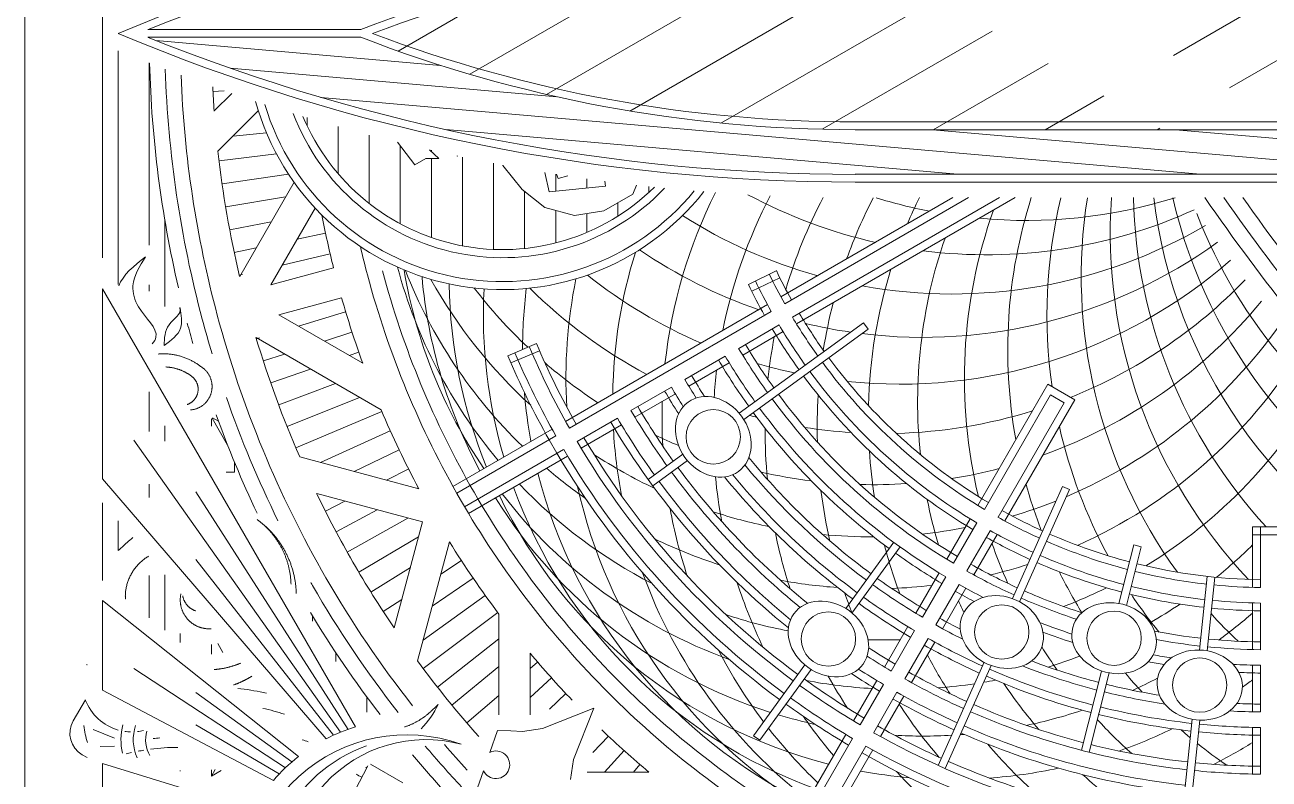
# Model space of a CAD drawing. Header units: inches. Extents: x -1.5 to 24.5, y -14.4 to 30.8.
# Drawn here: x 15.458 to 16.709, y 28.556 to 29.313 of the extents above; entities that cross this region are included whole.
import ezdxf

# ---------------------------------------------------------------- set-up
doc = ezdxf.new("R2010")
doc.units = ezdxf.units.IN
doc.header["$MEASUREMENT"] = 0
doc.layers.add('NOPLOT', color=5, linetype='Continuous', lineweight=5)

# ---------------------------------------------------------------- blocks, each defined once
blk = doc.blocks.new('Outline')
at = {"layer": 'NOPLOT', "color": 1}
blk.add_line((-1.0625, 2.5), (0, 2.5), dxfattribs=at)
blk = doc.blocks.new('BG')
at = {"layer": 'NOPLOT', "color": 5}
for p, q in [((-1.4807, -1.2344), (-1.4807, -1.2656)), ((-1.4729, -1.2344), (-1.4729, -1.2656)), ((-1.4807, -1.2578), (-1.4198, -1.2578)), ((-1.4807, -1.2656), (-1.42, -1.2656)), ((-1.357, -1.319), (-1.431, -1.3113)), ((-1.3562, -1.3113), (-1.4302, -1.3035)), ((-1.1505, -1.3329), (-1.2866, -1.3186)), ((-1.1513, -1.3407), (-1.2874, -1.3264)), ((-1.4627, -1.385), (-1.4608, -1.3775)), ((-1.4038, -1.4001), (-1.4627, -1.385)), ((-1.4018, -1.3925), (-1.4608, -1.3775)), ((-1.2544, -1.4301), (-1.334, -1.4098)), ((-1.2563, -1.4377), (-1.3359, -1.4174)), ((-1.5213, -1.4569), (-1.5182, -1.4498)), ((-1.4055, -1.5), (-1.5182, -1.4498)), ((-1.4087, -1.5071), (-1.5213, -1.4569)), ((-1.8115, -1.5045), (-1.6847, -1.7242)), ((-1.8115, -1.5202), (-1.6914, -1.7282)), ((-1.2411, -1.5817), (-1.3447, -1.5356)), ((-1.2379, -1.5746), (-1.3415, -1.5284)), ((-1.7049, -1.736), (-1.8115, -1.5514)), ((-1.7118, -1.7398), (-1.8115, -1.567)), ((-1.394, -1.6684), (-1.4606, -1.62)), ((-1.3986, -1.6747), (-1.4652, -1.6263)), ((-1.6858, -1.6568), (-1.6795, -1.6522)), ((-1.5949, -1.7819), (-1.6858, -1.6568)), ((-1.5886, -1.7773), (-1.6795, -1.6522)), ((-1.2663, -1.7611), (-1.3375, -1.7094)), ((-1.2709, -1.7675), (-1.3421, -1.7158)), ((-1.7381, -1.7445), (-1.7244, -1.7725)), ((-1.7311, -1.7411), (-1.7174, -1.7691)), ((-1.5799, -1.9525), (-1.6971, -1.7496)), ((-1.5867, -1.9564), (-1.704, -1.7533)), ((-1.2709, -1.7675), (-1.2663, -1.7611)), ((-1.5284, -1.8734), (-1.5538, -1.8384)), ((-1.5221, -1.8688), (-1.5475, -1.8338)), ((-1.2351, -1.8736), (-1.2344, -1.8742)), ((-1.2344, -1.9345), (-1.2344, -1.8726)), ((-1.8241, -1.8851), (-1.8151, -1.8889)), ((-1.8151, -1.8889), (-1.7982, -1.918)), ((-1.2344, -1.8882), (-1.242, -1.8817)), ((-1.2344, -1.9171), (-1.2561, -1.8976)), ((-1.254, -1.9288), (-1.2705, -1.9133)), ((-1.823, -1.9163), (-1.828, -1.9168)), ((-1.8172, -1.973), (-1.823, -1.9163)), ((-1.7982, -1.918), (-1.7936, -1.9474)), ((-1.7936, -1.9474), (-1.8016, -1.9772)), ((-1.8306, -1.9638), (-1.835, -1.9656)), ((-1.8333, -1.9541), (-1.8306, -1.9638)), ((-1.8306, -1.9638), (-1.8306, -1.9638)), ((-1.5586, -1.9583), (-1.501, -2.058)), ((-1.5519, -1.9543), (-1.4943, -2.054)), ((-1.2977, -1.9725), (-1.3132, -1.9561)), ((-1.8369, -1.9772), (-1.8172, -1.973)), ((-1.5214, -2.0696), (-1.5789, -1.9699)), ((-1.5145, -2.0658), (-1.5721, -1.9661)), ((-1.5547, -1.965), (-1.5682, -1.9728)), ((-1.3094, -1.9921), (-1.3289, -1.9704)), ((-1.8016, -1.9772), (-1.8196, -2)), ((-1.6649, -1.9857), (-1.6526, -2.0144)), ((-1.6577, -1.9826), (-1.6454, -2.0113)), ((-1.3383, -1.9921), (-1.3448, -1.9845)), ((-1.8196, -2), (-1.8437, -2.0195)), ((-1.292, -1.9921), (-1.3539, -1.9921)), ((-1.353, -1.9914), (-1.3523, -1.9921)), ((-1.8437, -2.0195), (-1.8443, -2.0195)), ((-1.3383, -2.0994), (-1.3946, -2.0245)), ((-1.2918, -2.0234), (-1.3931, -2.0234)), ((-1.3198, -2.0852), (-1.3684, -2.0234)), ((-1.3016, -2.0706), (-1.3404, -2.0234)), ((-1.2837, -2.0556), (-1.3114, -2.0234)), ((-1.3668, -2.0997), (-1.4117, -2.0371)), ((-1.4009, -2.0905), (-1.4291, -2.0493)), ((-1.4333, -2.0819), (-1.447, -2.0609)), ((-1.8533, -2.0654), (-1.8535, -2.0655)), ((-1.8534, -2.0649), (-1.8533, -2.0654)), ((-1.4657, -2.0732), (-1.346, -2.1052)), ((-1.4641, -2.0736), (-1.4648, -2.0726)), ((-1.8596, -2.0932), (-1.851, -2.0838)), ((-1.851, -2.0838), (-1.851, -2.0967)), ((-1.851, -2.0967), (-1.8446, -2.1078)), ((-1.4857, -2.1002), (-1.5142, -2.2066)), ((-1.4857, -2.1002), (-1.3792, -2.1287)), ((-1.8446, -2.1078), (-1.8672, -2.1253)), ((-1.519, -2.1039), (-1.5511, -2.2236)), ((-1.5277, -2.1364), (-1.539, -2.1141)), ((-1.5194, -2.1055), (-1.52, -2.1045)), ((-1.4352, -2.1643), (-1.4708, -2.1042)), ((-1.4152, -2.1522), (-1.44, -2.1124)), ((-1.5364, -2.1688), (-1.558, -2.1237)), ((-1.4554, -2.1759), (-1.4896, -2.1151)), ((-1.3956, -2.1396), (-1.4077, -2.1211)), ((-1.5455, -2.2028), (-1.5773, -2.1327)), ((-1.671, -2.2676), (-1.5984, -2.1419)), ((-1.56, -2.2275), (-1.5967, -2.1412)), ((-1.4759, -2.1871), (-1.4979, -2.1459)), ((-1.6938, -2.2447), (-1.6451, -2.1603)), ((-1.6462, -2.1607), (-1.6459, -2.1616)), ((-1.5816, -2.2364), (-1.6108, -2.1634)), ((-1.3099, -2.1562), (-1.2945, -2.1562)), ((-1.6674, -2.1988), (-1.6764, -2.1711)), ((-1.6529, -2.1738), (-1.6562, -2.1643)), ((-1.7107, -2.1816), (-1.6938, -2.2447)), ((-1.6824, -2.2249), (-1.6967, -2.1775)), ((-1.6033, -2.2448), (-1.6248, -2.1876)), ((-1.4965, -2.1979), (-1.5066, -2.1782)), ((-1.3453, -2.1875), (-1.3546, -2.1875)), ((-1.7698, -2.2263), (-1.7759, -2.1977)), ((-1.7438, -2.2413), (-1.7551, -2.1931)), ((-1.7409, -2.1897), (-1.724, -2.2527)), ((-1.724, -2.2527), (-1.8011, -2.2082)), ((-1.6253, -2.2528), (-1.6393, -2.2127)), ((-1.3859, -2.2109), (-1.3915, -2.2109)), ((-1.8254, -2.3017), (-1.835, -2.2349)), ((-1.7323, -2.284), (-1.827, -2.2294)), ((-1.8023, -2.2981), (-1.8123, -2.2378)), ((-1.6474, -2.2602), (-1.6543, -2.2388)), ((-1.8485, -2.3048), (-1.8555, -2.2471)), ((-1.8733, -2.2907), (-1.8767, -2.2571)), ((-1.7793, -2.294), (-1.7872, -2.2523)), ((-1.6696, -2.2672), (-1.6705, -2.2641)), ((-1.8987, -2.2653), (-1.8581, -2.3059)), ((-1.8983, -2.2657), (-1.8983, -2.2656)), ((-1.7564, -2.2895), (-1.7611, -2.2674)), ((-1.7337, -2.2844), (-1.7344, -2.2813)), ((-1.5453, -2.2891), (-1.5357, -2.2891)), ((-1.5357, -2.2975), (-1.5357, -2.2891)), ((-1.9182, -2.3109), (-1.9188, -2.2996)), ((-1.9162, -2.292), (-1.8986, -2.3096)), ((-1.5627, -2.2961), (-1.5898, -2.3118)), ((-1.3545, -2.3009), (-1.3635, -2.3061)), ((-1.587, -2.3054), (-1.5903, -2.3112)), ((-1.5892, -2.3125), (-1.5818, -2.3125)), ((-1.3529, -2.3125), (-1.3627, -2.3125)), ((-1.2368, -2.3087), (-1.2302, -2.3125)), ((-1.2302, -2.3125), (-1.2367, -2.3125)), ((-1.236, -2.3025), (-1.2302, -2.3125)), ((-1.3735, -2.3438), (-1.3645, -2.3438)), ((-1.236, -2.3438), (-1.2353, -2.3438)), ((-1.7897, -2.3594), (-1.7023, -2.3594)), ((-1.5821, -2.3594), (-1.5668, -2.3594)), ((-1.4324, -2.3594), (-1.377, -2.3594)), ((-1.9469, -2.375), (-1.7639, -2.375)), ((-1.724, -2.375), (-1.7176, -2.375)), ((-1.6163, -2.375), (-1.5767, -2.375)), ((-1.5235, -2.375), (-1.5102, -2.375)), ((-1.4318, -2.375), (-1.3895, -2.375))]:
    blk.add_line(p, q, dxfattribs=at)
at = {"layer": 'NOPLOT', "color": 5, "linetype": 'Continuous'}
for p, q in [((-1.8227, -1.8725), (-1.8169, -1.8725)), ((-1.8065, -1.9038), (-1.7929, -1.9038)), ((-1.8305, -1.935), (-1.8211, -1.935)), ((-1.7955, -1.935), (-1.7765, -1.935)), ((-1.8351, -1.9663), (-1.8179, -1.9663)), ((-1.7986, -1.9663), (-1.766, -1.9663)), ((-1.8176, -1.9975), (-1.7604, -1.9975)), ((-1.8461, -2.0288), (-1.7595, -2.0288)), ((-1.8523, -2.06), (-1.763, -2.06)), ((-1.8592, -2.0913), (-1.8578, -2.0913)), ((-1.851, -2.0913), (-1.7714, -2.0913)), ((-1.8636, -2.1225), (-1.7851, -2.1225)), ((-1.8744, -2.1538), (-1.8055, -2.1538)), ((-1.8829, -2.185), (-1.8355, -2.185)), ((-1.8919, -2.2163), (-1.8838, -2.2163))]:
    blk.add_line(p, q, dxfattribs=at)
at = {"layer": 'NOPLOT', "color": 5}
for points in [[(-1.4042, -1.2578), (-1.3573, -1.2578)], [(-1.3417, -1.2578), (-1.2948, -1.2578)], [(-1.2792, -1.2578), (-1.2323, -1.2578)], [(-1.4043, -1.2656), (-1.3574, -1.2656)], [(-1.3418, -1.2656), (-1.2949, -1.2656)], [(-1.2793, -1.2656), (-1.2324, -1.2656)], [(-1.5023, -1.5418), (-1.624, -1.4715), (-1.6084, -1.4445), (-1.4867, -1.5147)], [(-1.4983, -1.5351), (-1.6133, -1.4687), (-1.6055, -1.4552), (-1.4905, -1.5216)], [(-1.4732, -1.5226), (-1.4326, -1.546)], [(-1.4769, -1.5294), (-1.4364, -1.5528)], [(-1.4482, -1.5731), (-1.4888, -1.5496)], [(-1.4442, -1.5664), (-1.4848, -1.5429)], [(-1.4228, -1.5607), (-1.3822, -1.5841)], [(-1.419, -1.5538), (-1.3784, -1.5773)], [(-1.39, -1.5976), (-1.4306, -1.5742)], [(-1.3941, -1.6043), (-1.4347, -1.5809)], [(-1.3649, -1.5851), (-1.3243, -1.6085)], [(-1.3687, -1.5919), (-1.3281, -1.6153)], [(-1.3399, -1.6356), (-1.3805, -1.6121)], [(-1.3359, -1.6289), (-1.3765, -1.6054)], [(-1.3146, -1.6232), (-1.274, -1.6466)], [(-1.3108, -1.6163), (-1.2702, -1.6398)], [(-1.2818, -1.6601), (-1.3224, -1.6367)], [(-1.2858, -1.6668), (-1.3264, -1.6434)], [(-1.2566, -1.6476), (-1.0118, -1.789)], [(-1.2604, -1.6544), (-1.0134, -1.797)], [(-1.0237, -1.8182), (-1.2722, -1.6746)], [(-1.0197, -1.8114), (-1.2682, -1.6679)], [(-1.6769, -1.7377), (-1.6534, -1.7783)], [(-1.6836, -1.7417), (-1.6601, -1.7823)], [(-1.6523, -1.7959), (-1.6289, -1.8365)], [(-1.6456, -1.7918), (-1.6222, -1.8325)], [(-1.6211, -1.85), (-1.5976, -1.8906)], [(-1.6144, -1.846), (-1.5909, -1.8866)], [(-1.5831, -1.9001), (-1.5597, -1.9407)], [(-1.5898, -1.9041), (-1.5664, -1.9447)]]:
    blk.add_lwpolyline(points, dxfattribs=at)
for centre in [(-1.3218, -1.3188), (-1.3689, -1.4049), (-1.3751, -1.5178), (-1.3681, -1.6921), (-1.5712, -1.8079)]:
    blk.add_circle(centre, 0.0273, dxfattribs=at)
for centre, radius, start, end in [((-1.9242, -0.8528), 0.5057, 282.8799, 334.703), ((-1.8728, -0.8631), 0.5057, 276.9654, 332.5906), ((-1.9765, -0.8494), 0.5057, 290.9694, 330.8188), ((-1.8728, -1.6369), 0.5057, 31.4648, 61.2045), ((-1.9242, -1.6472), 0.5057, 23.9648, 58.1994), ((-1.9765, -1.6506), 0.5057, 23.0092, 54.6229), ((-1.8232, -0.8799), 0.5057, 271.326, 312.6357), ((-2.0288, -1.6472), 0.5057, 19.714, 50.5363), ((-1.9765, -1.25), 0.5489, 346.1024, 359.1845), ((-1.9765, -1.25), 0.5568, 354.402, 359.196), ((-1.9765, -1.25), 0.5724, 354.391, 359.2179), ((-1.9765, -1.25), 0.5802, 354.3858, 359.2285), ((-1.9765, -1.25), 0.6114, 354.366, 359.2679), ((-1.9765, -1.25), 0.6193, 354.3614, 359.2771), ((-1.9765, -1.25), 0.6349, 356.8138, 359.2949), ((-1.9765, -1.25), 0.6427, 357.3708, 359.3035), ((-1.9765, -1.25), 0.6739, 357.3304, 359.3358), ((-1.9765, -1.25), 0.6818, 356.7635, 359.3434), ((-1.9765, -1.25), 0.6974, 354.3209, 359.3581), ((-1.9765, -1.25), 0.7052, 354.3174, 359.3652), ((-1.9765, -1.25), 0.8302, 330.5392, 359.4608), ((-1.9765, -1.25), 0.7364, 354.3039, 359.3922), ((-1.9765, -1.25), 0.7443, 354.3007, 359.3986), ((-1.7762, -0.9031), 0.5057, 265.9975, 313.5352), ((-2.0802, -1.6369), 0.5057, 21.8499, 46.0012), ((-1.8232, -1.6201), 0.5057, 38.9648, 44.5093), ((-1.7762, -1.5969), 0.5057, 35.9932, 40.9342), ((-1.7326, -1.5678), 0.5057, 35.257, 36.6995), ((-1.6932, -1.5333), 0.5057, 26.8518, 31.9576), ((-1.5759, -1.25), 0.5057, 312.3774, 358.2292), ((-2.1298, -1.6201), 0.5057, 353.9648, 41.0749), ((-1.7326, -0.9322), 0.5057, 312.1054, 316.5068), ((-1.6587, -1.0061), 0.5057, 321.4789, 325.6482), ((-2.2204, -1.5678), 0.5057, 349.714, 30.2449), ((-2.1768, -1.5969), 0.5057, 353.0092, 35.8084), ((-1.9765, -1.25), 0.5568, 346.0967, 353.598), ((-2.2598, -1.5333), 0.5057, 352.7627, 24.4188), ((-1.9765, -1.25), 0.5724, 346.0857, 353.609), ((-1.9765, -1.25), 0.5802, 346.0804, 353.6142), ((-1.9765, -1.25), 0.6114, 349.2345, 353.634), ((-1.9765, -1.25), 0.6193, 349.5347, 353.6386), ((-1.9765, -1.25), 0.6974, 346.0156, 353.6791), ((-1.9765, -1.25), 0.7443, 336.3007, 353.6993), ((-1.9765, -1.25), 0.7052, 346.0121, 353.6826), ((-1.9765, -1.25), 0.7599, 336.2945, 353.7055), ((-1.6587, -1.0061), 0.5057, 319.0529, 320.4228), ((-1.9765, -1.25), 0.8068, 330.5549, 353.7226), ((-1.9765, -1.25), 0.7677, 336.2915, 353.7085), ((-1.9765, -1.25), 0.7364, 345.9986, 353.6961), ((-1.9765, -1.25), 0.7989, 336.2801, 353.7199), ((-1.7326, -0.9322), 0.5057, 261.0273, 306.0352), ((-2.2943, -1.4939), 0.5057, 354.7214, 17.286), ((-1.8232, -1.6201), 0.5057, 29.8181, 33.8224), ((-1.9765, -1.25), 0.6349, 349.5105, 351.1862), ((-1.7326, -1.5678), 0.5057, 19.3518, 25.9471), ((-1.9765, -1.25), 0.8224, 330.5443, 353.7278), ((-1.6932, -0.9667), 0.5057, 303.6776, 309.0068), ((-1.9765, -1.25), 0.6427, 349.1901, 350.6292), ((-1.7762, -1.5969), 0.5057, 24.6125, 27.7925), ((-1.9765, -1.25), 0.6739, 346.0268, 350.6696), ((-1.9765, -1.25), 0.6818, 346.023, 351.2365), ((-1.6587, -1.0061), 0.5057, 309.9887, 312.8875), ((-1.6296, -1.0497), 0.5057, 312.6267, 318.1482), ((-1.6064, -1.0967), 0.5057, 317.809, 325.7536), ((-1.9765, -1.25), 0.5489, 336.4077, 345.287), ((-1.9765, -1.25), 0.5568, 336.402, 345.2927), ((-1.9765, -1.25), 0.5724, 336.391, 345.3037), ((-1.9765, -1.25), 0.5802, 336.3858, 345.3089), ((-1.6932, -0.9667), 0.5057, 282.7489, 298.5352), ((-1.8728, -1.6369), 0.5057, 20.9932, 26.3224), ((-1.9765, -1.25), 0.6739, 339.3304, 345.3626), ((-1.9765, -1.25), 0.6818, 338.7635, 345.3664), ((-1.6587, -1.0061), 0.5057, 296.1776, 301.4931), ((-1.9765, -1.25), 0.6114, 336.366, 342.1548), ((-1.9765, -1.25), 0.6974, 336.3209, 345.3737), ((-1.9765, -1.25), 0.7052, 336.3174, 345.3773), ((-1.9765, -1.25), 0.7364, 336.3039, 345.3908), ((-1.7762, -1.5969), 0.5057, 11.8518, 18.4471), ((-1.6296, -1.0497), 0.5057, 311.5529, 311.5639), ((-1.9765, -1.25), 0.6193, 336.3614, 341.8547), ((-1.9765, -1.25), 0.6349, 338.8138, 341.8789), ((-1.9765, -1.25), 0.6427, 339.3708, 342.1993), ((-1.8232, -1.6201), 0.5057, 17.1125, 20.9309), ((-1.6932, -0.9667), 0.5057, 256.4746, 278.1501), ((-1.9765, -1.6506), 0.5057, 16.4648, 21.7263), ((-1.6296, -1.0497), 0.5057, 302.2075, 305.3875), ((-1.7326, -1.5678), 0.5057, 4.2464, 12.191), ((-1.6587, -1.0061), 0.5057, 252.41, 280.286), ((-2.0802, -1.6369), 0.5057, 1.4648, 17.2511), ((-1.6587, -1.0061), 0.5057, 285.4907, 291.0352), ((-1.9765, -1.25), 0.5489, 330.8155, 335.5923), ((-1.9765, -1.25), 0.5568, 330.804, 335.598), ((-1.9765, -1.25), 0.5724, 330.7821, 335.609), ((-1.6064, -1.0967), 0.5057, 304.0529, 310.6482), ((-1.5896, -1.1463), 0.5057, 310.309, 318.2536), ((-1.9765, -1.25), 0.5802, 330.7715, 335.6142), ((-1.9242, -1.6472), 0.5057, 13.4932, 17.8946), ((-1.6296, -1.0497), 0.5057, 289.0658, 294.0068), ((-1.9765, -1.25), 0.6114, 330.7321, 335.634), ((-1.9765, -1.25), 0.6193, 330.7229, 335.6386), ((-1.6296, -1.0497), 0.5057, 250.4184, 283.5352), ((-2.0288, -1.6472), 0.5057, 8.9648, 14.5093), ((-1.8232, -1.6201), 0.5057, 9.5772, 10.9471), ((-1.9765, -1.25), 0.5489, 306.4077, 329.1845), ((-1.9765, -1.25), 0.5568, 306.402, 329.196), ((-1.9765, -1.25), 0.6349, 330.7051, 333.1862), ((-1.9765, -1.25), 0.6974, 330.6419, 335.6791), ((-1.9765, -1.25), 0.5724, 306.391, 329.2179), ((-1.9765, -1.25), 0.5802, 306.3858, 329.2285), ((-1.9765, -1.25), 0.6427, 330.6965, 332.6292), ((-1.9765, -1.25), 0.7052, 330.6348, 335.6826), ((-1.8232, -1.6201), 0.5057, 4.3518, 8.5211), ((-1.9765, -1.25), 0.6114, 306.366, 329.2679), ((-1.9765, -1.6506), 0.5057, 5.9932, 10.9342), ((-1.6064, -1.0967), 0.5057, 293.3005, 294.743), ((-1.9765, -1.25), 0.6739, 330.6642, 332.6696), ((-1.9765, -1.25), 0.6818, 330.6566, 333.2365), ((-1.9765, -1.25), 0.7364, 330.6078, 335.6961), ((-1.9765, -1.25), 0.7443, 330.6014, 335.6993), ((-1.9765, -1.25), 0.7599, 330.5891, 335.7055), ((-1.7762, -1.5969), 0.5057, 4.2544, 4.691), ((-1.6064, -1.0967), 0.5057, 251.0137, 276.0352), ((-1.9765, -1.25), 0.6193, 306.3614, 329.2771), ((-1.9765, -1.25), 0.6349, 306.3525, 329.2949), ((-1.5896, -1.1463), 0.5057, 298.0424, 303.1482), ((-1.9765, -1.25), 0.7677, 330.5831, 335.7085), ((-1.7762, -1.5969), 0.5057, 356.7464, 3.254), ((-1.6064, -1.0967), 0.5057, 281.1776, 286.5068), ((-1.9765, -1.25), 0.6427, 324.3482, 329.3035), ((-1.9242, -1.6472), 0.5057, 2.1125, 6.6995), ((-1.5793, -1.1977), 0.5057, 303.1678, 310.7536), ((-1.9765, -1.25), 0.7989, 330.5603, 335.7199), ((-2.2943, -1.4939), 0.5057, 342.714, 348.9863), ((-1.5896, -1.1463), 0.5057, 243.9649, 247.2373), ((-1.9765, -1.25), 0.6739, 324.3321, 329.3358), ((-1.9765, -1.25), 0.6818, 324.3283, 329.3434), ((-2.0288, -1.6472), 0.5057, 358.4932, 3.8224), ((-1.9765, -1.25), 0.6974, 324.3209, 329.3581), ((-1.9765, -1.25), 0.7052, 324.3174, 329.3652), ((-1.7326, -1.5678), 0.5057, 349.5162, 355.1226), ((-1.5896, -1.1463), 0.5057, 284.5605, 290.3875), ((-1.8728, -1.6369), 0.5057, 358.2699, 1.9576), ((-1.9765, -1.25), 0.7364, 326.9483, 329.3922), ((-1.5896, -1.1463), 0.5057, 252.7489, 268.5352), ((-1.9765, -1.25), 0.6427, 306.3482, 323.6518), ((-1.9765, -1.25), 0.7443, 327.2001, 329.3986), ((-1.9765, -1.25), 0.7599, 327.1833, 329.4109), ((-2.2598, -1.5333), 0.5057, 331.7099, 347.2511), ((-1.5793, -1.1977), 0.5057, 242.6685, 250.286), ((-1.5896, -1.1463), 0.5057, 273.6776, 279.0068), ((-1.9765, -1.25), 0.6739, 309.2171, 323.6679), ((-1.9765, -1.6506), 0.5057, 354.6125, 0.4395), ((-1.9765, -1.25), 0.7677, 326.9174, 329.4169), ((-1.8232, -1.6201), 0.5057, 349.2464, 356.8322), ((-1.9765, -1.25), 0.6818, 309.491, 323.6717), ((-1.9765, -1.25), 0.6974, 309.471, 323.6791), ((-1.9765, -1.25), 0.7989, 324.2801, 329.4397), ((-1.9765, -1.25), 0.8068, 324.2774, 329.4451), ((-2.1768, -1.5969), 0.5057, 346.4648, 351.7263), ((-2.0802, -1.6369), 0.5057, 350.9932, 356.3224), ((-1.9765, -1.25), 0.7052, 309.1804, 323.6826), ((-1.5793, -1.1977), 0.5057, 289.0529, 291.5055), ((-1.5759, -1.25), 0.5057, 299.0021, 303.2536), ((-1.9765, -1.25), 0.8224, 324.2722, 329.4557), ((-1.9765, -1.25), 0.8302, 324.2696, 329.4608), ((-1.5793, -1.1977), 0.5057, 255.4907, 261.0352), ((-1.9242, -1.6472), 0.5057, 349.3518, 355.9471), ((-1.5793, -1.3023), 0.5057, 304.8774, 310.4838), ((-1.5759, -1.25), 0.5057, 242.1965, 253.5352), ((-1.9765, -1.25), 0.5489, 300.8155, 305.5923), ((-1.5793, -1.1977), 0.5057, 277.0605, 282.8875), ((-1.7326, -1.5678), 0.5057, 295.842, 345.7996), ((-2.2204, -1.5678), 0.5057, 327.5922, 344.5093), ((-1.9765, -1.25), 0.5568, 300.804, 305.598), ((-1.5793, -1.1977), 0.5057, 266.1776, 271.5068), ((-1.9765, -1.25), 0.7364, 306.3039, 321.0517), ((-2.0288, -1.6472), 0.5057, 347.1125, 352.9395), ((-1.6932, -1.5333), 0.5057, 289.9712, 340.0288), ((-1.6064, -1.4033), 0.5057, 289.8774, 322.2814), ((-1.7762, -1.5969), 0.5057, 343.266, 347.6226), ((-1.5896, -1.3537), 0.5057, 307.9674, 316.3527), ((-1.9765, -1.25), 0.5724, 300.7821, 305.609), ((-1.9765, -1.25), 0.5802, 300.7715, 305.6142), ((-2.1298, -1.6201), 0.5057, 343.4932, 347.8946), ((-1.9765, -1.25), 0.7989, 300.5603, 323.7199), ((-1.9765, -1.25), 0.7443, 306.3007, 320.7999), ((-1.6587, -1.4939), 0.5057, 284.2004, 334.158), ((-1.6296, -1.4503), 0.5057, 282.3774, 328.2292), ((-1.9765, -1.25), 0.9219, 315, 329.0288), ((-1.9765, -1.25), 0.5489, 295.7354, 299.1845), ((-1.9765, -1.25), 0.5568, 295.7411, 299.196), ((-1.9765, -1.25), 0.7677, 300.5831, 321.0826), ((-1.9765, -1.25), 0.8068, 300.5549, 323.7226), ((-1.9765, -1.25), 0.8224, 300.5443, 323.7278), ((-1.9765, -1.25), 0.7599, 306.2945, 320.8167), ((-1.5759, -1.25), 0.5057, 281.5529, 288.1482), ((-1.8728, -1.6369), 0.5057, 341.7464, 349.1093), ((-1.9765, -1.25), 0.9375, 315, 329.045), ((-1.5793, -1.3023), 0.5057, 242.4277, 258.7444), ((-1.9765, -1.25), 0.5724, 295.7521, 299.2179), ((-1.5759, -1.25), 0.5057, 259.0658, 264.0068), ((-1.9765, -1.25), 0.6114, 300.7321, 305.634), ((-1.9765, -1.25), 0.8302, 300.5392, 323.7304), ((-1.7762, -1.5969), 0.5057, 301.7708, 342.3309), ((-2.1768, -1.5969), 0.5057, 325.6917, 340.9342), ((-1.9765, -1.25), 0.5802, 295.7574, 299.2285), ((-1.9765, -1.25), 0.6193, 300.7229, 305.6386), ((-1.5759, -1.25), 0.5057, 269.5605, 275.3875), ((-1.9765, -1.6506), 0.5057, 341.8518, 348.4471), ((-1.5793, -1.3023), 0.5057, 287.809, 295.7536), ((-1.5896, -1.3537), 0.5057, 297.3774, 307.0441), ((-1.9765, -1.25), 0.6349, 300.7051, 305.6475), ((-1.9765, -1.25), 0.6427, 300.6965, 305.6518), ((-2.0802, -1.6369), 0.5057, 344.5651, 345.4395), ((-2.0802, -1.6369), 0.5057, 343.2348, 343.4417), ((-1.5793, -1.3023), 0.5057, 275.4751, 280.6482), ((-1.8232, -1.6201), 0.5057, 307.7186, 340.1226), ((-1.5896, -1.3537), 0.5057, 243.3192, 263.7655), ((-1.5793, -1.3023), 0.5057, 263.3005, 266.4429), ((-1.9242, -1.6472), 0.5057, 334.2464, 342.191), ((-1.9765, -2.0198), 0.2574, 285.399, 51.859), ((-2.1298, -1.6201), 0.5057, 321.5737, 336.6995), ((-1.9765, -1.25), 0.6739, 300.6642, 302.7829), ((-1.9765, -1.25), 0.6818, 300.6566, 302.509), ((-1.9765, -2.0198), 0.2494, 286.6299, 50.6281), ((-1.9765, -1.25), 0.6974, 300.6419, 302.529), ((-1.5896, -1.3537), 0.5057, 280.309, 288.2536), ((-1.9765, -1.25), 0.7052, 300.6348, 302.8196), ((-1.9765, -1.25), 0.7364, 300.6078, 305.6961), ((-2.0288, -1.6472), 0.5057, 334.3518, 337.2359), ((-1.9765, -2.0198), 0.2253, 290.9001, 46.3579), ((-1.5896, -1.3537), 0.5057, 268.0424, 273.1482), ((-1.9765, -1.25), 0.7443, 300.6014, 305.6993), ((-1.9765, -2.0198), 0.2172, 292.5643, 44.6936), ((-2.0802, -1.6369), 0.5057, 315.3373, 331.9576), ((-1.9765, -1.25), 0.7599, 300.5891, 305.7055), ((-1.9765, -1.6506), 0.5057, 326.7464, 334.691), ((-1.8728, -1.6369), 0.5057, 313.6473, 332.6226), ((-1.9765, -1.25), 0.9687, 316.2554, 320.0039), ((-1.6064, -1.4033), 0.5057, 252.7328, 269.1241), ((-1.6064, -1.4033), 0.5057, 273.1678, 280.7536), ((-1.9765, -1.25), 0.9219, 300, 315), ((-1.9765, -1.25), 0.9375, 300, 315), ((-2.0288, -1.6472), 0.5057, 319.2464, 326.8322), ((-1.9242, -1.6472), 0.5057, 319.5162, 325.1226), ((-1.6296, -1.4503), 0.5057, 258.5548, 273.2536), ((-1.9765, -1.25), 0.7989, 292.9559, 299.4397), ((-1.9765, -1.25), 0.9687, 309.9961, 313.7446), ((-1.9765, -1.25), 0.8068, 292.9586, 299.4451), ((-1.9765, -1.25), 0.8224, 292.9639, 299.4557), ((-1.9765, -1.25), 0.8302, 292.9664, 299.4608), ((-1.9242, -1.6472), 0.5057, 291.577, 315.7996), ((-1.9765, -1.6506), 0.5057, 299.2673, 317.6226), ((-2.0288, -1.6472), 0.5057, 307.5504, 316.6374), ((-1.6587, -1.4939), 0.5057, 263.0137, 269.9704), ((-1.6587, -1.4939), 0.5057, 274.8774, 280.4838), ((-1.8728, -1.6369), 0.5057, 285.035, 310.0288), ((-1.6932, -1.5333), 0.5057, 266.9979, 286.3527), ((-1.9765, -1.25), 0.9687, 301.8197, 307.0275), ((-1.8232, -1.6201), 0.5057, 279.6104, 304.158), ((-1.7326, -1.5678), 0.5057, 270.8995, 292.2814), ((-1.9765, -1.25), 0.9219, 285, 300), ((-1.7762, -1.5969), 0.5057, 275.0068, 298.2292), ((-1.9765, -1.25), 1.0625, 306.3972, 311.6745), ((-1.9765, -1.25), 0.9375, 285, 300), ((-1.9765, -1.25), 1.0938, 310.7901, 312.5851), ((-1.9765, -1.25), 1.1094, 310.1987, 313.0184), ((-1.9765, -1.25), 1.125, 310.1208, 312.613), ((-1.9765, -1.25), 0.9687, 292.9725, 298.1803), ((-1.9765, -1.25), 1.0938, 300, 308.1518), ((-1.9765, -1.25), 1.1094, 300, 307.9549), ((-1.9765, -1.25), 1.0625, 300, 304.2069), ((-1.9765, -1.25), 1.125, 301.1418, 307.4739), ((-1.9765, -1.25), 0.9375, 283.205, 285), ((-1.9765, -1.25), 0.9687, 285.9242, 290.0039), ((-1.9765, -1.25), 1.0625, 295.7931, 300), ((-1.9765, -1.25), 0.9687, 280.8597, 284.0758), ((-1.9765, -1.25), 1.0938, 285, 300), ((-1.9765, -1.25), 1.1094, 299.8241, 300), ((-1.9765, -1.25), 1.0625, 286.711, 293.6028), ((-1.9765, -1.25), 1.1094, 289.2448, 296.1878), ((-1.9765, -1.25), 1.125, 289.9122, 295.3727), ((-1.9765, -1.25), 1.0625, 276.3972, 283.289), ((-1.9765, -1.25), 1.0938, 272.2, 285), ((-1.9765, -1.25), 1.0625, 272.892, 274.2069), ((-1.9765, -1.25), 1.1094, 285, 286.8623), ((-1.9765, -1.25), 1.1094, 271.8574, 285), ((-1.9765, -1.25), 1.125, 285, 286.0781), ((-1.9765, -1.25), 1.125, 271.5169, 283.1267)]:
    blk.add_arc(centre, radius, start, end, dxfattribs=at)
at = {"layer": 'NOPLOT', "color": 5, "extrusion": (0, 0, -1)}
for centre, major_axis in [((-1.3218, -1.3188), (-0.0045, -0.0427)), ((-1.3689, -1.4049), (-0.0106, -0.0416)), ((-1.3751, -1.5178), (-0.0175, -0.0393)), ((-1.3681, -1.6921), (-0.0253, -0.0348)), ((-1.5712, -1.8079), (-0.0348, -0.0253))]:
    blk.add_ellipse(centre, major_axis=major_axis, ratio=0.818187, dxfattribs=at)

msp = doc.modelspace()

# ---------------------------------------------------------------- linework, layer by layer
at = {"layer": 'NOPLOT', "linetype": 'Continuous'}
for p, q in [((15.9826, 29.2435), (16.2555, 29.4011)), ((15.9053, 29.2638), (16.1264, 29.3915)), ((15.8332, 29.2871), (15.9612, 29.361)), ((16.0663, 29.2268), (16.3179, 29.3721)), ((16.1578, 29.2147), (16.3742, 29.3396)), ((16.6128, 29.2825), (16.6986, 29.3321)), ((15.5897, 29.2978), (15.876, 29.2727)), ((16.2595, 29.2085), (16.4304, 29.3072)), ((16.669, 29.2501), (16.7548, 29.2996)), ((16.3713, 29.2081), (16.4867, 29.2747)), ((15.6644, 29.2699), (15.9929, 29.2412)), ((15.7555, 29.2406), (16.6395, 29.1633)), ((16.4838, 29.2081), (16.5429, 29.2422)), ((16.5963, 29.2081), (16.5992, 29.2097)), ((15.8811, 29.2083), (16.3957, 29.1633)), ((16.3709, 29.2081), (16.8833, 29.1633)), ((16.6148, 29.2081), (17.1271, 29.1633))]:
    msp.add_line(p, q, dxfattribs=at)
at = {"layer": 'NOPLOT'}
for p, q in [((15.5818, 29.3087), (15.7959, 29.3087)), ((15.7959, 29.3009), (15.5818, 29.3009)), ((16.2928, 29.2159), (16.8112, 29.2159)), ((16.9317, 29.2081), (16.2928, 29.2081)), ((17.6107, 29.1633), (16.2928, 29.1633)), ((17.6107, 29.1554), (16.2928, 29.1554)), ((15.5674, 28.8961), (15.7755, 28.6028)), ((15.6299, 28.8441), (15.7829, 28.6056)), ((15.6299, 28.7764), (15.7682, 28.5997)), ((15.5674, 28.6669), (15.72, 28.567)), ((15.5066, 28.6141), (15.5189, 28.6353)), ((15.6299, 28.6426), (15.7264, 28.5728)), ((15.9786, 28.6065), (16.03, 28.6268)), ((16.0097, 28.5754), (16.03, 28.6268)), ((15.6299, 28.6103), (15.7138, 28.5608)), ((15.5268, 28.6055), (15.5482, 28.5968)), ((15.9254, 28.5824), (15.9331, 28.6045)), ((15.9331, 28.6045), (15.9465, 28.604)), ((15.9465, 28.604), (15.9583, 28.6033)), ((15.9583, 28.6033), (15.9786, 28.6065)), ((15.5338, 28.5884), (15.5482, 28.5888)), ((15.5205, 28.5773), (15.5157, 28.5801)), ((16.0065, 28.5551), (16.0097, 28.5754)), ((15.7684, 28.5033), (15.8027, 28.5689)), ((15.8054, 28.5706), (15.8381, 28.5518)), ((15.9091, 28.5355), (15.919, 28.564))]:
    msp.add_line(p, q, dxfattribs=at)
msp.add_lwpolyline([(17.1444, 29.1398), (17.1444, 29.0805), (16.8341, 28.9013, -0.032542), (16.6444, 29.1398)], format="xyb", dxfattribs=at)
for points in [[(15.7903, 28.6081), (15.5362, 29.0483), (15.5362, 28.8573), (15.7609, 28.5961, -0.044906)], [(15.733, 28.5782), (15.5362, 28.7352), (15.5362, 28.645), (15.7079, 28.5543, -0.049074)], [(15.6855, 28.3992, -0.600675), (15.8965, 28.5906, 0.604743), (15.7313, 28.4114)], [(15.6872, 28.5247), (15.5362, 28.5713), (15.5362, 28.5057), (15.6727, 28.4903, -0.052881)]]:
    msp.add_lwpolyline(points, format="xyb", close=True, dxfattribs=at)
for centre, radius, start, end in [((16.2928, 27.5417), 1.9125, 90, 112.7954), ((16.2928, 27.5417), 1.9047, 90, 111.9169), ((16.2928, 28.0255), 1.376, 90, 111.1665), ((16.2928, 28.0255), 1.3682, 90, 110.7711), ((16.2928, 31.0679), 1.9125, 247.2046, 270), ((16.2928, 31.0679), 1.9047, 248.0831, 270), ((16.2928, 30.5841), 1.376, 248.8335, 270), ((16.2928, 30.5841), 1.3682, 249.2289, 270), ((18.5695, 30.4767), 2.3281, 215.0457, 222.3171), ((18.5695, 30.4767), 2.3125, 215.3177, 222.4016), ((15.5657, 28.6532), 0.0502, 200.8909, 254.0537), ((15.5282, 28.6016), 0.0249, 150, 240), ((15.6013, 28.6178), 0.0843, 185.7577, 197.576), ((15.6107, 28.5951), 0.0561, 164.4002, 194.0211), ((15.6107, 28.5951), 0.0437, 160.9201, 204.4329), ((15.5657, 28.6532), 0.0502, 261.8272, 268.2885), ((15.5657, 28.6532), 0.0502, 276.2569, 283.272), ((15.6107, 28.5951), 0.0313, 163.7022, 210.4776), ((15.6307, 28.2462), 0.3528, 96.0267, 97.0957), ((15.6125, 28.3743), 0.2132, 99.419, 100.9455), ((15.6125, 28.3743), 0.2132, 90.2269, 97.5633), ((15.8515, 28.4483), 0.1494, 109.6117, 196.7182), ((15.6366, 28.2739), 0.3365, 71.5897, 72.6623), ((15.6125, 28.3743), 0.2132, 102.7772, 104.2938), ((15.9316, 28.57), 0.0139, 205.3083, 116.4266), ((15.6307, 28.2462), 0.3528, 61.9211, 62.9722), ((15.6366, 28.2739), 0.3365, 60.6017, 60.8001)]:
    msp.add_arc(centre, radius, start, end, dxfattribs=at)
for points, weights, knots in [([(15.5362, 29.0795), (15.5362, 29.4934), (15.5362, 29.7027), (15.5362, 29.9248), (15.5359, 29.9288), (15.5342, 29.9324), (15.5312, 29.9351), (15.5282, 29.9378), (15.5244, 29.9392), (15.5203, 29.939), (15.5377, 29.9689), (15.5436, 29.9776), (15.5665, 29.9903), (15.63, 29.9709), (15.7215, 29.9815), (15.7919, 30.0215), (15.8403, 30.0217), (15.8639, 29.9992), (15.8737, 29.9789), (15.8713, 29.9812), (15.8688, 29.9835), (15.8664, 29.9858), (15.8478, 30.0034), (15.8228, 30.0094), (15.7983, 30.0021), (15.7672, 29.9928), (15.7345, 29.9749), (15.6856, 29.9644), (15.673, 29.9626), (15.6602, 29.9618), (15.6967, 29.9523), (15.7224, 29.9246), (15.7294, 29.8875), (15.7363, 29.8505), (15.7223, 29.8154), (15.6917, 29.7933), (15.7237, 29.8169), (15.7345, 29.8552), (15.7195, 29.892), (15.7046, 29.9289), (15.6702, 29.9488), (15.6308, 29.9434), (15.5914, 29.9381), (15.5635, 29.9097), (15.559, 29.8702)], [1, 1, 1, 1, 0.949253021674, 0.949253021674, 1, 0.949253021674, 0.949253021674, 1, 1, 1, 1, 1, 1, 1, 1, 1, 1, 1, 1, 1, 0.910698977885, 0.910698977885, 1, 1, 1, 1, 1, 1, 0.896349465218, 0.896349465218, 1, 0.896349465218, 0.896349465218, 1, 0.859814778049, 0.859814778049, 1, 0.859814778049, 0.859814778049, 1, 0.859814778049, 0.859814778049, 1], [28.328361, 28.328361, 28.328361, 28.328361, 29.259979, 29.259979, 29.259979, 30.045377, 30.045377, 30.045377, 30.830775, 30.830775, 30.830775, 30.839813, 30.862367, 30.90285, 31.029498, 31.128452, 31.143169, 31.201021, 31.201021, 31.201021, 32.201021, 32.201021, 32.201021, 33.248126, 33.248126, 33.248126, 33.353075, 33.353075, 33.388635, 33.388635, 33.388635, 34.518875, 34.518875, 34.518875, 35.649116, 35.649116, 35.649116, 36.969997, 36.969997, 36.969997, 38.290877, 38.290877, 38.290877, 39.611758, 39.611758, 39.611758, 39.611758]), ([(15.626, 28.9601), (15.6316, 28.9557), (15.6336, 28.9489), (15.6314, 28.9422), (15.6298, 28.9374), (15.6263, 28.9337), (15.6213, 28.932)], [1, 0.879434696193, 0.879434696193, 1, 0.91056686815, 0.887473593787, 0.930720176912], [16.04319, 16.04319, 16.04319, 16.04319, 17.264921, 17.264921, 17.264921, 18.171178, 18.171178, 18.171178, 18.171178]), ([(15.6245, 28.9265), (15.6245, 28.9265), (15.6246, 28.9265), (15.6246, 28.9265), (15.6354, 28.9274), (15.6434, 28.9345), (15.6457, 28.945), (15.648, 28.9555), (15.6436, 28.9653), (15.6342, 28.9706)], [0.997934708732, 0.998619484199, 0.999307914622, 1, 0.868949919426, 0.868949919426, 1, 0.868949919426, 0.868949919426, 1], [20.977188, 20.977188, 20.977188, 20.977188, 20.983924, 20.983924, 20.983924, 22.259466, 22.259466, 22.259466, 23.535008, 23.535008, 23.535008, 23.535008]), ([(15.6149, 28.7418), (15.6127, 28.7317), (15.6158, 28.7219), (15.623, 28.7148), (15.6289, 28.7091), (15.6367, 28.7061), (15.6452, 28.7067)], [0.947624725388, 0.883154987081, 0.900613411951, 1, 0.917933084896, 0.891727834317, 0.921384248264], [6.381356, 6.381356, 6.381356, 6.381356, 7.388475, 7.388475, 7.388475, 8.220088, 8.220088, 8.220088, 8.220088])]:
    msp.add_rational_spline(points, weights, degree=3, knots=knots, dxfattribs=at)
for points in [[(15.5518, 29.0525), (15.5518, 29.131), (15.5518, 29.2083), (15.5518, 29.2874)], [(15.5794, 29.0804), (15.5678, 29.0713), (15.5562, 29.0621), (15.5526, 29.0511)], [(15.5362, 28.8333), (15.5362, 28.8075), (15.5362, 28.7814), (15.5362, 28.7551)], [(15.5518, 28.7852), (15.5518, 28.7952), (15.5518, 28.8052), (15.5518, 28.8152)], [(15.5203, 28.6707), (15.5204, 28.6706), (15.5205, 28.6705), (15.5205, 28.6704)], [(15.6972, 28.6267), (15.7046, 28.6251), (15.7119, 28.6231), (15.719, 28.6208)], [(15.8564, 28.6062), (15.8633, 28.6133), (15.8694, 28.6218), (15.8737, 28.6307)], [(15.8737, 28.6307), (15.8713, 28.6284), (15.8688, 28.6261), (15.8664, 28.6238)]]:
    msp.add_open_spline(points, degree=3, dxfattribs=at)
for points, knots in [([(15.5861, 28.9931), (15.588, 28.9952), (15.5948, 29.0059), (15.5713, 29.0254), (15.5633, 29.0548), (15.5734, 29.0709), (15.5794, 29.0804)], [26.1590178, 26.1590178, 26.1590178, 26.1590178, 26.1696653, 26.2109794, 26.2371097, 26.2745494, 26.2745494, 26.2745494, 26.2745494]), ([(15.5981, 28.9913), (15.5983, 28.9986), (15.5985, 29.0129), (15.616, 29.0227), (15.6139, 29.0293), (15.6139, 29.0294)], [0.05236752, 0.05236752, 0.05236752, 0.05236752, 0.0776612, 0.10148444, 0.10187145, 0.10187145, 0.10187145, 0.10187145]), ([(15.614, 29.0291), (15.6153, 29.0218), (15.6182, 29.0061), (15.6051, 28.9965), (15.5981, 28.9913)], [0, 0, 0, 0, 0.02403412, 0.05236752, 0.05236752, 0.05236752, 0.05236752]), ([(15.5664, 28.7982), (15.5628, 28.795), (15.5592, 28.7918), (15.5557, 28.7887), (15.5544, 28.7875), (15.5531, 28.7864), (15.5518, 28.7852)], [11.81569345, 11.81569345, 11.81569345, 11.81569345, 11.83267022, 11.83267022, 11.83267022, 11.83880648, 11.83880648, 11.83880648, 11.83880648]), ([(15.7009, 28.6419), (15.6999, 28.6421), (15.6989, 28.6423), (15.6894, 28.6444), (15.6808, 28.6458), (15.672, 28.6468)], [33.35022942, 33.35022942, 33.35022942, 33.35022942, 33.35307473, 33.35307473, 33.37758592, 33.37758592, 33.37758592, 33.37758592])]:
    msp.add_open_spline(points, degree=3, knots=knots, dxfattribs=at)
for points, weights in [([(15.6342, 28.9706), (15.6223, 28.9796), (15.6077, 28.9841), (15.5921, 28.9827)], [1, 0.908937480789, 0.862513017196, 0.860726609221]), ([(15.5996, 28.9697), (15.6094, 28.9693), (15.6184, 28.9659), (15.626, 28.9601)], [0.937790962674, 0.928082113187, 0.948818458963, 1]), ([(15.7309, 28.7421), (15.7301, 28.7724), (15.7158, 28.7989), (15.6917, 28.8163)], [0.951496209846, 0.90022561718, 0.916393547232, 1]), ([(15.6917, 28.8163), (15.7124, 28.801), (15.7249, 28.778), (15.7256, 28.7513)], [1, 0.904488910845, 0.874051500817, 0.908687769915]), ([(15.559, 28.7395), (15.5593, 28.7563), (15.5678, 28.771), (15.5824, 28.7796)], [1, 0.912925920192, 0.909457104378, 0.989593552559]), ([(15.5594, 28.7366), (15.5592, 28.7376), (15.5591, 28.7385), (15.559, 28.7395)], [0.988536435357, 0.992247367633, 0.996068555848, 1]), ([(15.6298, 28.7246), (15.6229, 28.7269), (15.618, 28.7324), (15.6167, 28.7398)], [0.981384049157, 0.864145481469, 0.834631949391, 0.892843452923]), ([(15.6749, 28.6721), (15.6664, 28.6685), (15.6574, 28.6663), (15.6484, 28.6657)], [0.898169712831, 0.904256226656, 0.918740247557, 0.941621775533]), ([(15.5205, 28.6707), (15.5205, 28.6707), (15.5204, 28.6707), (15.5203, 28.6707)], [0.997693545624, 0.998450349249, 0.999219167374, 1]), ([(15.6678, 28.6502), (15.6742, 28.6524), (15.6804, 28.6554), (15.6862, 28.659)], [0.977785297329, 0.960913483211, 0.947886793109, 0.938705227025]), ([(15.8664, 28.6238), (15.8589, 28.6167), (15.8499, 28.6113), (15.8398, 28.608)], [1, 0.961869131976, 0.940019859188, 0.934452181637])]:
    msp.add_rational_spline(points, weights, degree=3, dxfattribs=at)

# ---------------------------------------------------------------- block references
at = {"color": 1, "xscale": -1, "rotation": 90}
msp.add_blockref('Outline', (17.958, 29.3048), dxfattribs=at)
at = {"color": 1, "rotation": 89.99999999999999}
msp.add_blockref('Outline', (17.958, 29.3048), dxfattribs=at)
at = {"layer": 'NOPLOT', "rotation": 270}
msp.add_blockref('BG', (17.958, 27.3283), dxfattribs=at)

doc.saveas('drawing.dxf')
